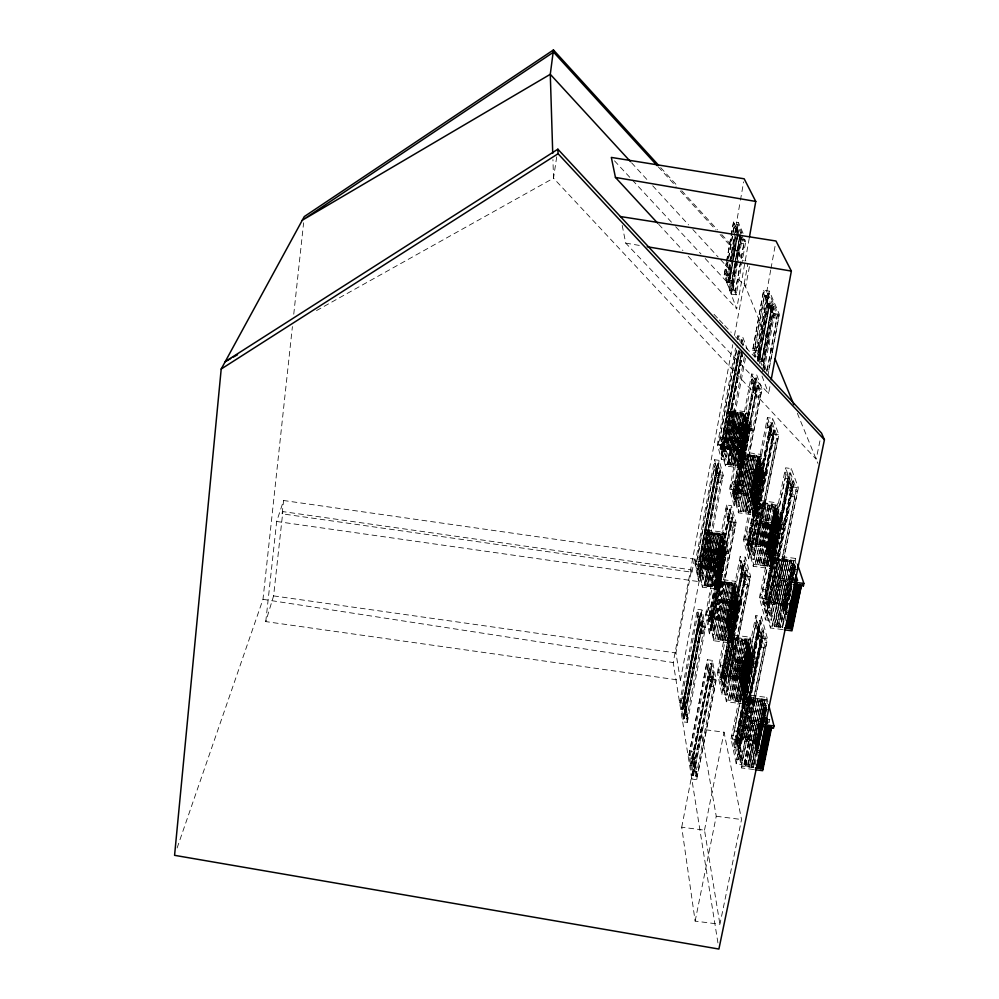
<?xml version="1.0" encoding="UTF-8"?>
<svg xmlns="http://www.w3.org/2000/svg" width="999" height="999" viewBox="0 0 999 999"><rect width="100%" height="100%" fill="white"/><g stroke="black" fill="none" stroke-linecap="round" stroke-linejoin="round"><path stroke-width="0.75" stroke-dasharray="5 3.75" d="M177.11 847.976L262.987 599.325L292.407 326.598M293.756 314.198L303.621 222.777M265.771 621.603L276.673 521.478L283.591 500.511L694.43 559.115L699.075 581.655L680.406 680.307L265.771 621.603L273.601 595.891L282.854 511.6L691.495 569.855L691.97 572.227L282.13 513.823L283.591 500.511M556.718 156.831L553.508 178.184L816.158 459.215L820.354 438.936M749.225 238.274L736.713 308.878L726.298 281.256L729.495 262.899M729.769 261.376L740.172 201.736M740.446 200.2L743.643 181.855M743.056 233.354L738.373 222.502L733.491 221.865L740.933 239.473L745.991 240.135L736.251 294.78L731.243 294.131L724.213 274.775L726.335 262.675M726.598 261.164L733.491 221.865M738.673 236.526L736.875 232.243L738.124 232.417L741.733 240.959L732.629 292.207L731.38 292.045L724.6 273.426L726.448 262.887M726.71 261.376L733.316 223.751L734.527 223.913L738.011 232.143L733.154 259.653M727.871 282.417L729.108 282.58L725.811 273.576L734.527 223.913M739.422 237.5L731.83 280.357L729.37 280.032L726.285 271.653L728.408 259.578M728.671 258.067L734.24 226.373L736.675 226.698L739.959 234.44M740.609 232.742L741.845 232.917L738.199 224.425L736.987 224.263L740.484 232.442L741.72 232.617L732.779 283.029L731.555 282.879L728.234 273.926L734.602 237.799M735.651 231.78L736.987 224.263M740.484 232.442L731.668 283.204L735.189 292.695L736.45 292.857L728.708 271.965L730.831 259.89M731.093 258.391L735.351 234.241M735.614 232.73L736.675 226.698M736.251 294.78L729.045 275.399L731.718 260.289M731.98 258.778L735.714 237.625M736.775 231.568L738.373 222.502M736.5 233.504L727.984 282.705L729.208 282.867L732.629 292.207M736.875 231.943L738.199 224.425M729.37 280.032L736.937 237.163M729.108 282.58L732.879 261.176M729.208 282.867L738.124 232.417M740.896 236.613L743.818 243.519L735.514 290.209L733.029 289.96L729.695 280.906L733.216 260.976M733.491 259.44L737.824 234.915M740.309 235.227L732.155 281.219L729.695 280.906M731.38 292.045L741.033 237.5M731.243 294.131L736.625 263.761M736.887 262.25L740.933 239.473M735.189 292.695L744.317 241.433L741.67 235.227M755.194 357.33L752.622 350.249L763.586 290.372L769.305 291.121L779.395 314.373L768.069 374.975M759.989 363.886L758.99 361.151L757.542 360.964L753.084 348.776L763.386 292.557L764.809 292.744L769.405 303.571L758.84 360.764L757.404 360.577L767.956 303.384L769.405 303.571M770.704 270.017L754.869 357.03L735.501 336.8M770.991 268.494L775.436 244.068M758.84 360.764L754.495 348.963L764.809 292.744M755.069 346.828L764.485 295.579L767.332 295.954L771.678 306.119L762.037 358.204L759.153 357.829L755.069 346.828L757.904 347.19L768.006 374.238M767.682 293.144L772.302 303.921L773.763 304.108L763.149 361.288L761.713 361.101L757.342 349.363L767.682 293.144L769.105 293.331L778.895 315.984L768.293 372.714M757.904 347.19L767.332 295.954M765.147 369.405L758.266 350.986L769.305 291.121M769.105 293.331L758.753 349.55L757.342 349.363M757.542 360.964L768.094 303.733L769.555 303.921L774.35 315.222L763.998 370.916M759.153 357.829L768.768 305.744L764.485 295.579M758.99 361.151L769.555 303.921M762.037 365.609L759.577 358.978L769.218 306.805L772.127 307.18L776.797 318.132L766.907 371.191M761.713 361.101L772.302 303.921M761.875 361.538L772.477 304.308L773.938 304.508L763.311 361.725L761.875 361.538L764.984 369.88M772.127 307.18L762.462 359.34L759.577 358.978M762.337 371.753L772.864 315.035L763.386 292.557M763.311 368.144L773.438 313.599L763.586 290.372M767.107 370.991L777.409 315.796L772.477 304.308M622.202 225.399L625.736 243.119L768.618 393.519L770.329 384.328M717.931 942.894L673.226 662.574L732.766 344.63M734.477 335.464L747.976 263.349M680.406 680.307L675.923 652.934L691.495 569.855M691.97 572.227L694.43 559.115M749.425 266.671L745.616 286.938L719.218 258.204M695.029 563.898L714.585 459.74L719.18 460.364L723.226 475.312L703.084 581.331L698.488 580.706L695.029 563.898L699.525 564.497L703.084 581.331M745.466 358.216L726.123 460.039L721.428 459.403L717.407 444.742L735.551 348.114M737.287 338.911L737.861 335.851L742.544 336.501L747.202 349.101M696.79 561.126L695.666 560.976L697.302 568.843L698.438 568.993L696.79 561.126L715.172 463.374L714.035 463.211L715.883 470.254L697.352 569.093L699.025 577.147L700.174 577.31L718.993 477.847L717.095 470.641L715.883 470.254M719.23 441.808L718.081 441.658L719.979 448.501L721.141 448.663L719.23 441.808L736.738 348.763M716.695 468.306L699.899 557.392L701.46 564.722L699.188 564.41L697.639 557.092L714.397 467.994L716.695 468.306L718.443 474.937L716.133 474.612L714.397 467.994M739.672 352.322L722.689 442.307L726.71 456.493L725.536 456.331L720.129 437.55L737.362 345.929M742.856 351.823L723.151 455.894L721.977 455.731L720.042 448.726L738.261 351.448M701.835 569.43L700.699 569.28L699.05 561.45L717.469 463.711L718.618 463.861L722.539 478.434L721.365 478.271L719.417 470.966L720.566 471.116M738.798 350.624L721.54 442.145L722.689 442.307M721.915 443.918L724.25 444.243L722.427 437.862L738.835 350.836M723.301 551.098L719.417 535.214L705.531 533.341L705.519 529.82L723.676 532.28L728.508 551.51L728.134 553.421L709.502 550.899L709.103 549.188L727.709 551.685M746.94 428.446L742.482 414.71L728.296 412.762L728.234 409.39L746.79 411.938L752.309 428.559L751.935 430.544L732.879 427.934L732.417 426.448L751.435 429.058M698.438 568.993L717.032 470.417L715.172 463.374M742.881 466.645L750.199 429.32L743.006 468.331L725.436 465.934L720.853 449.413L739.347 351.511M700.174 577.31L698.488 569.255L719.18 460.364M723.151 455.894L721.203 448.876L739.847 350.574M741.108 344.168L742.544 336.501M719.417 470.966L700.761 569.567L702.497 577.747L703.646 577.897L700.174 561.6L718.618 463.861M741.395 343.169L741.982 340.11L740.808 339.947L742.956 345.854M700.087 566.87L706.98 532.417L700.599 567.607L706.98 532.417M729.345 411.95L722.702 448.601L729.907 412.575L729.345 411.95L729.907 412.575M722.702 448.601L729.732 412.013M699.025 577.147L717.831 477.684L715.933 470.479M721.977 455.731L741.658 351.648M698.488 580.706L719.342 470.704L717.469 463.711M721.428 459.403L742.007 350.324M741.595 353.658L723.526 449.2L724.687 449.363L742.419 355.12M708.116 532.567L708.653 533.279L708.116 532.567L701.585 567.07L702.11 567.807M730.893 412.175L731.455 412.787L730.893 412.175L724.075 448.226L724.625 448.876M701.735 567.757L708.491 532.629M724.25 448.813L731.28 412.225M709.64 532.779L703.246 567.956L710.164 533.491L709.64 532.779L703.246 567.956M732.442 412.387L725.786 449.026L733.016 412.999L732.442 412.387L725.786 449.026M710.014 532.829L703.621 568.006M732.829 412.437L726.173 449.075M702.497 577.747L721.365 478.271M725.536 456.331L744.33 356.805M711.151 532.979L704.757 568.156L711.688 533.691L711.151 532.979L711.688 533.691M734.003 412.599L727.322 449.238L734.565 413.211L734.003 412.599L734.565 413.211M704.757 568.156L711.525 533.029M727.322 449.238L734.39 412.649M687.287 722.389L705.556 627.272L702.035 609.914L697.389 609.29L679.62 702.871L684.178 703.471L687.287 722.389L682.642 721.778L701.997 621.091L700.361 612.961L701.523 613.111L704.932 630.019L703.758 629.87L702.06 621.378L703.221 621.54L686.276 710.052L685.127 709.902L702.06 621.378M719.467 587.824L726.473 552.022L719.58 589.435L702.397 587.137L698.726 566.683L715.534 568.943L719.879 587.887L702.697 585.576M725.436 465.934L725.724 464.235M712.662 533.191L706.256 568.369L713.199 533.903L712.662 533.191L713.199 533.903M735.551 412.812L728.87 449.45L736.113 413.436L735.551 412.812L736.113 413.436M706.256 568.369L713.049 533.241M728.87 449.45L735.938 412.862M681.343 700.449L680.207 700.299L681.63 709.153L682.779 709.302L681.343 700.449L698.039 612.624L696.877 612.474L700.187 629.258L683.129 718.506L684.29 718.656L701.36 629.42L697.389 609.29M710.739 550.574L704.045 585.764L710.576 549.887L711.126 550.624L710.576 549.887M734.128 427.684L727.122 464.485L733.94 427.085L734.527 427.734L733.94 427.085M714.185 533.391L704.432 585.814L714.56 533.441L708.141 568.618L707.617 567.882M737.1 413.024L727.522 464.547L737.487 413.074L730.793 449.712L730.232 449.063M714.56 533.441L708.141 568.618M737.487 413.074L730.793 449.712M705.431 585.252L712.524 550.149L705.968 586.013L705.431 585.252L705.581 585.963L716.083 533.653L709.652 568.818L709.128 568.081M728.521 464.085L735.926 427.36L729.095 464.76L728.521 464.085L728.696 464.71L739.035 413.286L732.329 449.925L731.78 449.275M701.997 621.091L703.171 621.241L686.226 709.74L685.077 709.59L683.628 700.774L700.361 612.961M684.402 697.165L699.65 617.132L697.339 616.82L698.838 624.5L683.466 705.119L685.764 705.431L684.402 697.165L682.117 696.865L683.466 705.119M709.278 568.768L716.083 533.653M731.955 449.875L739.035 413.286M682.779 709.302L699.662 620.791L698.488 620.641L681.63 709.153L683.129 718.506M684.29 718.656L682.816 709.59L702.035 609.914M685.127 709.902L686.638 719.105L687.799 719.255L684.765 700.923L701.523 613.111M713.848 550.986L707.13 586.176L713.686 550.299L714.235 551.036L713.686 550.299M737.299 428.109L730.281 464.922L737.112 427.522L737.699 428.171L737.112 427.522M717.594 533.853L707.517 586.226L717.594 533.853L711.163 569.018L710.639 568.281M740.584 413.499L730.669 464.972L740.584 413.499L733.878 450.137L733.316 449.488M712.137 568.493L712.674 569.23L719.118 534.053L708.666 586.376L715.234 550.511L715.784 551.248L715.234 550.511M734.852 449.7L735.414 450.349L742.132 413.711L731.855 465.134L738.698 427.734L739.285 428.384L738.698 427.734M712.299 569.168L718.731 534.003M735.027 450.299L741.745 413.661M719.118 534.053L709.053 586.425L708.516 585.664M742.132 413.711L732.242 465.184L731.668 464.51M719.417 535.214L719.779 533.341L705.893 531.468L705.519 529.82M742.482 414.71L742.856 412.762L728.658 410.801L728.234 409.39M713.648 568.693L714.185 569.43L720.629 534.265L710.214 586.588L716.783 550.724L717.332 551.46L716.783 550.724M736.388 449.912L736.962 450.561L743.681 413.923L733.428 465.347L740.284 427.959L740.871 428.608L740.284 427.959M720.629 534.265L710.601 586.638L717.17 550.774M743.681 413.923L733.828 465.409L740.684 428.009M705.519 614.822L726.56 505.007L731.443 505.669L736.038 522.627L714.322 634.515L709.44 633.865L705.519 614.822L710.301 615.459L714.322 634.515M729.595 489.173L751.66 374.026L756.655 374.725L761.95 389.061L739.16 506.493L734.165 505.806L729.595 489.173L734.49 489.835L739.16 506.493M716.783 574.375L714.984 573.801L722.314 535.127L721.765 534.415L711.75 586.788L720.991 536.525L722.801 537.087L713.298 587L721.952 540.447L723.776 541.008L714.834 587.2L724.013 541.995L722.277 541.77L724.013 541.995M739.747 454.907L737.899 454.37L745.416 414.71L744.842 414.086L735.002 465.571L744.118 415.871L745.978 416.396L736.588 465.784L745.229 419.268L747.09 419.792L738.161 465.996L747.377 420.654L745.604 420.404L747.377 420.654M686.638 719.105L703.758 629.87M723.126 538.386L721.315 537.824L723.126 538.386L716.47 573.014L714.747 572.789L722.14 534.465M746.353 417.532L744.492 417.008L746.353 417.532L739.397 453.721L737.637 453.484L745.229 414.135M709.265 620.829L707.404 611.937L727.185 508.866L725.961 508.691L728.059 516.67L708.054 620.679L709.265 620.829L731.443 505.669M731.555 486.088L730.331 485.926L732.479 493.693L733.716 493.868L731.555 486.088L752.284 378.022L751.036 377.859L756.018 391.745L757.292 391.92L754.794 384.99L753.533 384.815M715.059 574.138L721.628 539.135L723.451 539.697L721.715 539.46M737.986 454.67L744.854 418.131L746.715 418.656L744.954 418.419M722.714 536.763L716.071 571.328L714.36 571.091L716.158 571.665M745.878 416.121L738.948 452.247L737.187 452.01L739.035 452.535M728.134 553.421L723.313 534.153L723.676 532.28M751.935 430.544L746.403 413.898L746.79 411.938M723.039 538.061L713.686 587.05L720.279 551.186M746.253 417.245L736.975 465.834L743.855 428.446M717.719 578.471L715.908 577.897L722.602 543.081L724.425 543.656L722.602 543.081M740.833 458.491L738.973 457.942L745.978 421.541L747.851 422.077L745.978 421.541M715.996 578.246L723.363 539.373M739.06 458.241L746.628 418.381M732.479 493.693L753.458 384.603L754.72 384.777L752.284 378.022M729.632 509.215L731.743 517.157L732.979 517.32L711.226 630.244L710.002 630.082L708.116 620.966L729.632 509.215L730.843 509.378L735.289 525.911L714.934 630.881L713.711 630.719L711.75 621.453L712.961 621.615M754.794 378.384L757.242 385.102L758.503 385.277L736.001 502.085L734.752 501.91L732.542 493.943L754.794 378.384L756.043 378.559L761.163 392.557L739.784 502.722L738.536 502.547L732.517 481.605L734.964 481.943L737.025 489.173L734.552 488.836L753.683 389.473L751.423 383.117L753.92 383.454L756.206 389.822L737.025 489.173M735.926 602.634L731.518 584.64L716.77 582.654L716.72 578.833L736.026 581.418L741.495 603.196L741.108 605.207L721.253 602.559L720.816 600.599L740.609 603.259M761.438 473.064L756.38 457.467L741.27 455.407L741.183 451.735L760.938 454.433L767.22 473.301L766.795 475.412L746.478 472.639L745.966 470.954L766.233 473.713M709.128 619.305L726.972 621.69L731.892 643.156L713.598 640.721L709.44 617.694L727.284 620.079L732.217 641.508L713.923 639.073L709.44 617.694M733.553 492.357L738.773 511.063L757.504 513.611L751.822 494.842L733.553 492.357L733.229 494.043L738.436 512.787L757.167 515.334L751.498 496.528L732.542 493.943M710.064 615.983L728.308 521.253L726.348 513.761L728.783 514.085L730.769 521.59L712.487 616.308L710.064 615.983L708.316 607.692L710.714 608.016L712.487 616.308M733.716 493.868L756.655 374.725M711.226 630.244L709.327 621.116L730.843 509.378M756.043 378.559L733.778 494.118L736.001 502.085M723.925 548.414L725.761 548.988L723.925 548.414L716.383 587.412L722.989 551.56L723.551 552.297L710.876 617.882M747.477 426.148L749.362 426.685L747.477 426.148L739.735 466.208L746.628 428.821L747.215 429.47L735.214 493.231L748.888 425.237L747.102 425L748.988 425.524L741.932 462.1L740.059 461.563L741.832 461.8M716.77 587.462L724.675 544.642L722.939 544.418L724.675 544.642M740.134 466.271L748.126 422.939L746.353 422.689L748.126 422.939M719.317 585.402L717.494 584.827L725.012 545.978L723.264 545.741L725.087 546.316L711.038 618.656L725.336 547.315L723.588 547.077L725.424 547.652L718.681 582.617L716.857 582.042L718.593 582.28M742.669 464.535L740.783 463.986L748.513 424.088L746.728 423.838L748.601 424.375L735.214 493.231M710.002 630.082L731.743 517.157M734.752 501.91L757.242 385.102M709.44 633.865L731.83 517.445L733.054 517.607M734.165 505.806L757.329 385.352L758.591 385.527M712.637 618.868L719.892 581.818L713.036 618.93L712.474 618.106M736.862 493.456L744.43 454.757L737.274 493.518L736.675 492.782M712.874 618.156L726.011 549.999L724.25 549.762L726.011 549.999M737.075 492.844L749.65 427.56L747.864 427.31L749.65 427.56M719.854 587.874L726.473 552.022M750.199 429.32L742.694 466.021M721.103 581.98L714.248 619.08L721.678 582.779L721.103 581.98L714.248 619.08M745.679 454.932L738.498 493.681L746.29 455.631L745.679 454.932L738.498 493.681M721.503 582.03L714.647 619.143M746.091 454.982L738.91 493.743M696.69 779.657L716.246 679.894L712.287 660.389L707.367 659.74L688.386 757.816L693.206 758.441L696.69 779.657L691.758 779.02L712.412 673.064L713.648 673.226L695.529 766.033L694.305 765.871L696.003 776.198L697.227 776.36L715.584 682.767L711.75 663.773L710.514 663.598L692.632 755.644L694.243 765.521L695.466 765.684M688.998 755.144L706.83 663.086L708.054 663.249L690.209 755.306L691.82 765.234L690.596 765.072L688.998 755.144L690.209 755.306M722.714 582.192L715.846 619.305L723.301 582.991L722.714 582.192L723.301 582.991M747.327 455.157L740.147 493.906L747.939 455.856L747.327 455.157L747.939 455.856M713.711 630.719L734.04 525.749L731.83 517.445M738.536 502.547L759.889 392.382L757.329 385.352M723.126 582.242L716.246 619.355M747.739 455.207L740.546 493.968M717.444 619.517L724.737 582.467L717.856 619.567L717.282 618.743M741.782 494.13L749.387 455.432L742.195 494.18L741.583 493.456M713.598 640.721L713.898 638.985M738.436 512.787L738.748 510.988M726.348 582.679L715.359 639.26L726.348 582.679L718.88 618.955L719.455 619.78L719.28 619.005M751.036 455.656L740.234 511.263L751.036 455.656L743.231 493.681L743.83 494.405L743.631 493.731M692.544 760.826L691.033 751.573L693.456 751.885L694.979 761.151L692.544 760.826L708.99 676.286L707.304 667.682L709.752 668.006L711.463 676.623L708.99 676.286M691.82 765.234L712.287 660.389M690.596 765.072L692.282 775.549L693.506 775.711L691.87 765.546L711.75 663.773M727.959 582.892L716.995 639.485L727.959 582.892L720.479 619.168L721.053 619.992L720.891 619.218M752.684 455.881L741.92 511.5L752.684 455.881L744.867 493.893L745.479 494.63L745.279 493.956M729.17 583.054L722.265 620.154L729.757 583.853L729.17 583.054L729.757 583.853M753.92 456.056L746.703 494.792L754.545 456.755L753.92 456.056L754.545 456.755M681.718 827.209L700.836 729.158L724.05 732.205L741.533 819.517L719.917 924.275L695.142 921.115L681.718 827.209L704.507 830.157L719.917 924.275M718.468 638.898L726.111 601.885L719.055 639.76L718.468 638.898L718.643 639.697L726.111 601.885M743.393 511.013L751.398 472.177L744.018 511.775L743.393 511.013L743.606 511.725L751.398 472.177M722.265 620.154L729.57 583.116M746.703 494.792L754.332 456.106M692.282 775.549L712.349 672.727L710.514 663.598M730.781 583.279L720.279 639.922L731.181 583.329M755.569 456.281L745.279 511.95L755.981 456.331M693.506 775.711L713.586 672.889L712.349 672.727M727.946 602.884L727.347 602.047L727.946 602.884L720.691 639.972L720.104 639.11M731.518 584.64L731.905 582.667L716.62 581.006M753.308 473.089L752.672 472.352L753.308 473.089L745.704 512.012L745.079 511.238M756.38 457.467L756.78 455.407L741.67 453.334L741.183 451.735M732.392 583.491L721.927 640.134L732.791 583.541M746.753 511.476L757.841 457.205L746.965 512.175L754.994 473.314L754.357 472.589L754.994 473.314M757.629 456.568L749.987 495.242L757.217 456.506L757.841 457.205M729.595 603.109L728.995 602.272L729.595 603.109L722.339 640.197L721.753 639.335M696.003 776.198L714.322 682.592L712.412 673.064M727.996 623.151L726.086 622.527L733.216 586.113L735.052 586.351L727.222 627.509L729.058 627.759M752.634 497.527L750.674 496.94L758.141 458.778L760.027 459.028L751.985 501.311L753.858 501.56M726.173 622.901L733.216 586.113M750.773 497.277L758.141 458.778M734.003 583.703L723.563 640.359L734.402 583.766L726.885 620.029L727.472 620.854M758.878 456.73L748.638 512.412L759.29 456.793L751.423 494.792L752.035 495.516M728.346 624.675L726.523 624.437L734.402 583.766M753.046 498.876L751.173 498.613L759.29 456.793M717.419 672.627L740.184 556.518L745.404 557.217L750.661 576.623L727.122 695.042L721.902 694.355L717.419 672.627L722.527 673.301L727.122 695.042M743.468 539.747L767.407 417.607L772.764 418.344L778.833 434.802L754.058 559.515L748.701 558.791L743.468 539.747L748.701 540.459L754.058 559.515M729.769 630.856L727.846 630.219L735.876 589.685L733.94 589.06L723.975 640.409L723.388 639.547M754.682 504.283L752.697 503.683L760.976 461.913L758.978 461.338L749.063 512.462L748.438 511.7M727.222 627.509L735.052 586.351M741.108 605.207L735.639 583.391L736.026 581.418M751.985 501.311L760.027 459.028M766.795 475.412L760.526 456.493L760.938 454.433M725.212 640.571L732.304 602.709L732.904 603.546L732.304 602.709M750.324 512.637L757.741 473.051L758.378 473.776L757.741 473.051M735.414 587.824L733.578 587.587L735.414 587.824L728.259 624.3L726.523 624.437M760.451 460.314L758.566 460.052L760.451 460.314L752.946 498.538L751.173 498.613M719.455 669.592L718.169 669.43L720.279 679.582L721.578 679.745L719.455 669.592L740.846 560.614L739.535 560.439L744.467 579.22L722.514 690.321L723.813 690.496L745.803 579.408L743.331 570.042L742.007 569.855L720.354 679.907L722.514 690.321M745.579 536.513L744.267 536.326L746.728 545.217L748.051 545.404L745.579 536.513L768.081 421.878L766.745 421.69L772.452 437.637L749.325 554.632L750.674 554.82L773.825 437.824L770.953 429.87L769.605 429.682L746.802 545.504L749.325 554.632M735.788 589.31L725.611 640.634L725.024 639.772M760.863 461.6L750.736 512.687L750.112 511.925M727.934 630.606L735.052 593.531L736.987 594.155L735.139 593.906M752.796 504.02L760.251 465.209L762.249 465.796L760.351 465.534M734.365 602.984L726.847 640.796L736.251 591.171L734.315 590.546L736.151 590.796L728.97 627.372L727.135 627.122M759.852 473.339L751.997 512.862L761.4 463.211L759.402 462.624L761.288 462.887L753.758 501.223L751.885 500.974M730.132 632.417L728.283 632.167L735.414 595.042L737.274 595.279L728.483 641.008L728.308 640.197L728.895 641.071M755.094 505.644L753.209 505.382L760.676 466.521L762.574 466.77L753.683 513.086L753.471 512.387L754.108 513.149M730.494 633.978L728.546 633.341L736.525 592.282L734.677 592.045L736.525 592.282M755.506 507.017L753.508 506.418L761.725 464.173L759.827 463.911L761.725 464.173M735.876 596.915L737.737 597.165L735.788 596.54L727.26 640.846L726.673 639.984M761.213 468.144L763.111 468.406L761.101 467.819L752.422 512.924L751.797 512.15M725.436 680.232L724.15 680.057L722.015 669.967L743.456 561.001L744.755 561.176L749.849 580.094L727.771 691.183L726.46 691.008L724.225 680.431L745.966 570.404L747.289 570.579M754.732 555.506L777.971 438.511L772.09 422.44L770.753 422.265L748.201 536.888L749.512 537.062L754.732 555.506L753.383 555.319L746.628 531.768L749.25 532.13L751.598 540.409L748.95 540.047M742.544 566.171L744.817 574.75L742.182 574.4L739.947 565.821L742.544 566.171L720.279 679.582L721.64 680.082L723.813 690.496M769.804 427.659L772.439 434.965L769.73 434.59L767.132 427.297L769.804 427.659L746.728 545.217L748.126 545.691L750.674 554.82M737.274 595.279L729.357 636.875L731.206 637.125L738.398 599.825L736.538 599.575L738.398 599.825M756.343 509.765L754.332 509.165L762.574 466.77M753.933 662.449L738.411 739.385L753.933 662.449L745.903 704.283L726.36 701.698L721.241 677.272L721.578 675.574L740.634 678.096L746.253 702.547L726.698 699.962L721.578 675.574M765.821 602.372L781.755 525.112L773.326 568.993L753.271 566.296L747.327 544.83L747.677 543.044L767.207 545.691L773.701 567.17L753.646 564.46L747.677 543.044M722.527 673.301L745.404 557.217M748.701 540.459L772.764 418.344M721.578 679.745L744.755 561.176M748.051 545.404L772.09 422.44M721.64 680.082L743.331 570.042M748.126 545.691L770.953 429.87M722.652 675.586L742.419 575.287L745.054 575.636L747.452 584.715L727.372 685.913L724.774 685.664L722.652 675.586L725.237 675.911L727.372 685.913M754.332 550.012L775.486 443.444L772.702 435.701L770.004 435.339L749.2 540.909L751.847 541.258L754.332 550.012L751.673 549.725M729.944 640.421L730.544 641.283L737.861 604.208L737.25 603.371L730.132 641.233L738.124 598.688L736.163 598.051L738.124 598.688M755.144 512.612L755.781 513.374L763.461 474.475L762.811 473.738L755.356 513.324L763.548 469.717L761.538 469.13L763.548 469.717M723.114 675.774L731.118 637.449L723.726 676.71L731.118 637.449M757.205 502.909L749.462 544.03L757.879 503.708L757.205 502.909L757.879 503.708M749.462 544.03L763.873 470.704L761.962 470.454L763.873 470.704M738.785 601.348L731.48 638.311L729.72 638.461L731.58 638.698L738.873 601.723L736.912 601.098L738.873 601.723M764.31 472.028L756.655 510.801L754.857 510.889L756.755 511.151L764.422 472.365L762.399 471.765L764.422 472.365M731.768 641.445L738.898 603.596L739.51 604.432L738.898 603.596M757.042 513.548L764.51 473.963L765.147 474.7L764.51 473.963M724.15 680.057L745.878 570.067L743.456 561.001M770.753 422.265L773.563 429.97L750.686 545.729L752.01 545.904M775.012 430.432L773.663 430.244L750.786 546.053L752.11 546.228L774.912 430.157L773.563 429.97M721.902 694.355L745.316 575.911L740.184 556.518M748.701 558.791L773.351 434.053L767.407 417.607M734.128 637.849L726.723 677.11L734.764 638.748L734.128 637.849L734.764 638.748M760.739 503.384L752.971 544.505L761.413 504.183L760.739 503.384L761.413 504.183M726.723 677.11L734.565 637.899M752.971 544.505L761.176 503.446M735.851 638.074L728.433 677.334L736.488 638.985L735.851 638.074L728.433 677.334M762.499 503.621L754.732 544.742L763.174 504.42L762.499 503.621L754.732 544.742M736.288 638.136L728.858 677.384M762.949 503.683L755.169 544.805M726.46 691.008L748.513 579.919L745.966 570.404M753.383 555.319L776.61 438.324L773.663 430.244M737.574 638.311L738.211 639.21L737.574 638.311L729.957 676.673L730.569 677.609L730.381 676.735M764.272 503.871L764.947 504.67L764.272 503.871L756.255 544.205L756.917 545.042L756.693 544.268M730.144 677.559L737.999 638.361M756.48 544.979L764.71 503.921M726.673 699.862L726.335 701.598L726.698 699.962M753.246 566.196L753.608 564.373L753.271 566.296M739.297 638.536L731.855 677.784M766.033 504.108L758.229 545.217M736.288 660.102L728.234 700.162L739.722 638.598M763.648 522.664L755.219 564.672L766.47 504.17M738.049 660.339L729.994 700.399L741.445 638.823L733.378 677.135L733.99 678.071L733.803 677.185M765.459 522.902L757.017 564.922L768.231 504.408L759.764 544.68L760.426 545.516L760.202 544.742M733.566 678.009L741.445 638.823M759.989 545.454L768.231 504.408M704.507 830.157L724.05 732.205M735.077 677.359L735.701 678.296L743.169 639.048L730.431 700.461L729.794 699.475M761.513 544.917L762.175 545.754L770.004 504.645L757.467 564.984L756.78 564.11M735.276 678.234L742.732 638.998M761.738 545.691L769.555 504.582M743.169 639.048L735.701 678.296M770.004 504.645L762.175 545.754M739.809 660.576L731.743 700.636L739.372 660.514L740.022 661.463L739.372 660.514M767.269 523.151L758.815 565.159L766.82 523.089L767.519 523.926L766.82 523.089M736.787 677.584L737.412 678.521L744.892 639.285L732.18 700.686L731.543 699.7M763.261 545.154L763.935 545.991L771.765 504.882L759.265 565.222L758.578 564.348M736.987 678.458L744.892 639.285M763.486 545.929L771.765 504.882M741.146 660.751L733.503 700.861L741.583 660.814M750.311 661.313L745.279 640.771L745.691 638.686L750.736 659.19L734.565 657.042L735.077 659.278M768.631 523.339L760.614 565.409L769.08 523.401M778.021 524.05L772.202 506.181L772.652 503.996L756.493 501.798L755.931 499.962L777.047 502.822L784.252 524.45L783.79 526.698L762.025 523.751L761.438 521.803L783.154 524.75M746.178 639.447L738.698 678.683L746.815 640.359L746.178 639.447L746.815 640.359M738.698 678.683L746.603 639.51M765.246 546.166L773.526 505.119M743.119 661.875L735.252 701.098L742.906 660.988L743.556 661.937L742.906 660.988M770.691 524.363L762.412 565.646L770.441 523.588L771.141 524.425L770.441 523.588M740.209 678.034L740.833 678.97L748.326 639.735L735.689 701.148L747.102 642.432L749.063 642.694L737.449 701.385L736.8 700.399L744.667 661.213L745.329 662.175L744.667 661.213M766.757 545.629L767.432 546.453L775.286 505.369L762.861 565.709L774.125 507.667L776.136 507.929L764.66 565.946L763.973 565.072L772.252 523.826L772.951 524.662L772.252 523.826M741.845 683.328L739.784 682.642L748.326 639.735M768.593 550.287L766.483 549.637L775.286 505.369M739.884 683.079L747.514 644.118L749.487 644.38L740.996 687.911L743.056 688.611M766.595 550.024L774.612 509.128L776.623 509.403L767.869 554.258L769.992 554.92M742.245 685.089L740.184 684.39L747.939 645.804L750.012 646.49L747.939 645.804M769.055 551.823L766.945 551.173L775.087 510.589L777.222 511.238L775.087 510.589M748.039 646.228L737.012 701.323L736.8 700.399M775.212 510.964L764.21 565.884L763.973 565.072M749.063 642.694L741.333 681.156L739.397 680.893L741.433 681.593M755.881 664.223L756.305 662.087L734.14 659.178L734.652 661.4L755.881 664.223L749.637 639.298L750.049 637.212L729.445 634.477L729.932 636.588M776.136 507.929L768.019 548.376L766.021 548.101L768.131 548.751M783.79 526.698L776.61 505.019L777.047 502.822M740.684 686.588L748.351 647.502L750.436 648.189L742.644 686.837L740.684 686.588L742.544 686.4L750.324 647.764M767.519 553.096L775.574 512.062L777.709 512.712L769.53 553.371L767.519 553.096L769.405 552.984L777.584 512.337M749.487 644.38L741.745 682.891L739.784 682.642M776.623 509.403L768.481 549.9L766.483 549.637M749.899 646.066L738.761 701.56L748.775 649.2L750.749 649.462L740.521 701.785L751.173 651.173L749.2 650.911L741.395 689.672L743.456 690.384M777.11 510.864L766.008 566.133L776.048 513.548L778.084 513.823L767.806 566.371L778.571 515.309L776.535 515.034L768.331 555.819L770.466 556.48M731.056 738.798L755.818 615.646L761.425 616.395L767.494 638.836L741.82 764.547L736.213 763.81L731.056 738.798L736.525 739.51L741.82 764.547M759.402 597.839L785.564 467.819L791.308 468.606L798.363 487.712L771.216 620.629L765.446 619.867L759.402 597.839L765.022 598.588L771.216 620.629M695.142 921.115L716.246 816.245L700.836 729.158M749.2 650.911L739.198 701.61L738.561 700.636M776.535 515.034L766.458 566.196L765.771 565.322M743.868 692.157L741.895 691.895L749.612 652.622L751.598 652.884L742.269 702.022L750.898 657.804L752.996 658.503L750.998 658.241M770.941 558.041L768.918 557.767L777.022 516.52L779.058 516.795L769.605 566.608L778.496 521.028L780.669 521.69L778.621 521.416M733.241 735.614L731.88 735.439L734.302 747.115L735.689 747.302L733.241 735.614L756.53 620.042L755.132 619.855L760.826 641.558L736.862 759.502L738.273 759.677L762.249 641.745L759.39 630.918L757.979 630.719M761.688 594.417L760.276 594.23L763.124 604.507L764.547 604.695L761.688 594.417L786.263 472.39L784.827 472.19L791.458 490.696L766.133 615.396L767.569 615.584L792.931 490.896L789.61 481.655L788.149 481.456M758.341 625.961L737.075 731.28L739.397 742.17L736.625 741.807L734.327 730.918L755.544 625.586L758.341 625.961L760.963 635.864L758.129 635.489L755.544 625.586M771.952 616.333L765.908 595.017L764.51 594.83L789.148 472.814L790.596 473.002L797.414 491.645L771.952 616.333L770.504 616.146L762.836 589.41L785.239 478.184L788.124 478.583L791.158 487.037L788.248 486.638L785.239 478.184M740.746 700.923L750.037 654.345L752.035 654.607L742.707 702.072L742.057 701.098M768.019 565.621L777.522 518.019L779.557 518.294L770.054 566.67L769.367 565.796M744.692 695.729L742.619 695.029L750.474 656.081L752.572 656.768L750.474 656.081M771.89 561.176L769.742 560.514L778.009 519.517L780.169 520.179L778.009 519.517M742.719 695.479L750.574 656.505M769.854 560.901L778.134 519.905M751.598 652.884L743.768 691.708L741.895 691.895M779.058 516.795L770.816 557.642L768.918 557.767M745.104 697.539L743.019 696.827L750.898 657.804M772.364 562.762L770.217 562.087L778.496 521.028M752.035 654.607L744.18 693.493L742.207 693.231L744.28 693.943M779.557 518.294L771.29 559.215L769.267 558.941L771.415 559.602M759.327 620.441L762.137 630.918L763.548 631.106L739.834 747.814L738.448 747.627L735.988 736.001L759.327 620.441L760.726 620.629L766.608 642.494L742.519 760.426L741.121 760.239L738.536 748.051L762.237 631.306L763.648 631.493L739.922 748.226L738.536 748.051M788.248 486.638L765.521 598.963L768.368 599.35L765.659 589.785L788.124 478.583M753.633 769.505L741.633 767.944L735.726 739.897L736.088 738.099L756.518 740.771L757.916 746.79L755.818 746.515L757.791 746.29M752.459 656.343L744.592 695.292L742.619 695.029M780.044 519.805L771.765 560.789L769.742 560.514M743.818 701.323L752.172 662.212L744.03 702.247M771.166 566.046L779.944 524.875L771.403 566.858M752.896 658.079L745.004 697.077L743.019 696.827M780.544 521.303L772.239 562.362L770.217 562.087M736.525 739.51L761.425 616.395M765.022 598.588L791.308 468.606M742.519 760.426L737.362 736.188L760.726 620.629M765.908 595.017L790.596 473.002M736.625 741.807L758.129 635.489M738.273 759.677L735.764 747.677L759.302 630.569L756.53 620.042M767.569 615.584L764.635 605.019L789.497 481.368L786.263 472.39M736.862 742.931L758.403 636.513L761.238 636.887L764.01 647.389L742.107 754.832L739.31 754.557L736.862 742.931L739.635 743.293L742.107 754.832M771.54 610.476L794.704 496.89L791.47 487.912L788.561 487.524L765.808 599.962L768.656 600.337L771.54 610.476L768.681 610.177M774.737 558.641L766.295 602.434M781.755 525.112L773.201 567.095L773.401 566.346M747.826 697.864L748.513 698.888L747.826 697.864L739.572 738.548L740.247 739.622L740.034 738.611M776.161 558.828L776.897 559.752L776.161 558.828L767.707 602.622L791.47 487.912M739.784 739.56L748.288 697.926M738.448 747.627L762.137 630.918M792.407 481.743L767.382 605.044L768.805 605.232L793.855 481.943L792.407 481.743L789.148 472.814M792.519 482.067L767.482 605.419L768.905 605.606L793.98 482.267L792.519 482.067L795.941 491.446L770.504 616.146M739.635 743.293L761.238 636.887M736.213 763.81L761.75 638.061L755.818 615.646M765.446 619.867L792.457 486.9L785.564 467.819M769.592 602.872L778.533 559.153L770.067 602.934L769.342 601.985M741.408 738.798L742.082 739.859L750.361 699.138L749.675 698.101L750.361 699.138M751.523 698.351L743.456 740.047L752.21 699.387L751.523 698.351L743.456 740.047M779.944 559.34L771.478 603.121L780.694 560.264L779.944 559.34L780.694 560.264M751.985 698.413L743.918 740.097M771.478 603.121L780.419 559.403M753.358 698.588L745.291 740.284L754.058 699.625L753.358 698.588L754.058 699.625M741.121 760.239L765.172 642.307L762.237 631.306M753.82 698.651L745.754 740.346M773.363 603.371L782.317 559.665L773.825 603.433L773.101 602.484M762.861 726.822L750.699 725.224L750.112 722.652L750.561 720.391L763.598 722.115M741.633 767.944L741.982 765.971M747.127 740.521L755.669 698.9L747.589 740.584L746.902 739.51M775.236 603.633L784.215 559.915L775.711 603.696L774.987 602.734M782.716 629.595L770.391 627.946L770.753 625.898L763.885 601.248L784.852 604.058L786.862 610.701L784.715 610.414L793.618 567.257L795.778 567.557M784.215 559.915L775.711 603.696M752.185 724.675L743.656 766.308L751.947 723.638L752.659 724.737L751.947 723.638M757.517 699.138L744.13 766.37L757.517 699.138L748.738 739.76L749.425 740.821L749.188 739.809M772.215 625.299L786.113 560.177L772.477 626.236L781.693 581.43M777.334 603.046L777.597 603.945L786.113 560.177M745.316 765.496L759.365 699.387L746.016 766.62L745.316 765.496L745.541 766.558L759.365 699.387M774.15 625.549L787.999 560.427L774.899 626.56L774.15 625.549L774.412 626.498L787.999 560.427M761.213 699.625L747.427 766.807L761.213 699.625L747.901 766.87L756.218 724.2M789.897 560.689L776.348 626.748L789.897 560.689L781.355 604.445L780.619 603.496M765.296 716.096L761.663 701.335L762.112 699.125L745.204 696.89M785.863 582.854L785.102 581.893L785.863 582.854L776.835 626.81L776.086 625.811M794.255 574L790.409 562.187L790.896 559.852L773.526 557.517L772.876 555.394L795.566 558.453L796.553 561.388M757.642 724.387L758.353 725.486L757.642 724.387L749.075 765.983L749.787 767.12L763.061 699.874L754.233 740.471L754.919 741.545L754.695 740.534M778.009 626.073L778.77 627.072L787.537 582.217L778.283 627.01L778.009 626.073L791.795 560.938L783.241 604.695L782.504 603.746M754.457 741.483L762.599 699.812M763.061 699.874L749.312 767.057L749.075 765.983M782.766 604.632L791.795 560.938M757.454 744.779L755.244 744.018L764.897 700.112L755.818 746.515M783.653 606.88L792.507 563.873L794.667 564.16L785.926 607.604L783.653 606.88L785.788 607.167M764.897 700.112L751.198 767.294L763.648 703.234L765.871 703.983L753.084 767.544L765.097 709.04L767.207 709.315M792.507 563.873L779.944 626.323L780.706 627.335L793.693 561.201L784.377 603.995L785.127 604.957M786.663 613.274L784.465 605.956L793.693 561.201M760.251 725.736L759.54 724.637L760.251 725.736L751.673 767.357L764.123 705.157L766.233 705.431L757.916 746.79M789.485 582.479L780.219 627.272L779.944 626.323M786.463 609.378L784.178 608.641L793.056 565.559L795.229 565.859L782.642 627.597L770.778 626.011M756.168 748.014L764.61 707.092L766.72 707.379L758.266 748.288L756.168 748.014L758.378 748.788M756.28 748.513L764.61 707.092M767.382 703.933L766.295 699.587L766.745 697.389L744.642 694.467M765.746 703.508L757.329 744.292L755.244 744.018M787 611.151L784.839 610.864L793.618 567.257M796.041 563.623L795.092 560.776L795.566 558.453M796.34 569.255L794.18 568.968L782.155 627.522L794.667 564.16M787.537 612.936L785.239 612.2L794.18 568.968M758.84 750.811L756.743 750.536L766.233 705.431M736.088 738.099L742.007 766.096L753.558 767.607L762.15 725.986L761.438 724.887L762.15 725.986M795.229 565.859L786.325 608.928L784.178 608.641M759.315 752.834L757.092 752.047L765.571 711.001M757.205 752.559L765.384 713.011M795.479 569.043L785.913 614.435L794.879 571.103M755.032 765.246L766.845 707.866L764.735 707.579M762.599 729.707L763.548 725.137M763.86 723.626L764.809 719.055M785.064 620.791L786.001 616.246M786.325 614.735L787.924 606.68M790.072 596.565L791.62 588.823M769.18 722.627L769.68 719.18M282.13 513.823L282.854 511.6M316.508 310.602L553.508 178.184L552.934 159.578M776.797 318.132L773.863 317.832L769.218 306.805M764.01 647.389L761.163 647.102L758.403 636.513M743.818 243.519L741.32 243.257L738.985 237.7M747.452 584.715L744.804 584.44L742.419 575.287M736.925 497.29L739.41 497.564L737.237 489.91L734.764 489.585M794.704 496.89L791.782 496.565L788.561 487.524M775.486 443.444L772.776 443.131L770.004 435.339M724.013 451.361L726.348 451.623L724.425 444.892L722.102 444.58M726.285 271.653L728.708 271.965M724.6 273.426L725.811 273.576M728.234 273.926L729.445 274.076M724.213 274.775L729.045 275.399M731.668 283.204L732.904 283.366M773.438 313.599L779.395 314.373M772.864 315.035L774.35 315.222M777.409 315.796L778.895 315.984M753.084 348.776L754.495 348.963M752.622 350.249L758.266 350.986M735.988 736.001L737.362 736.188M756.755 741.782L756.068 740.721M735.726 739.897L756.156 742.569L757.854 749.974M758.728 750.299L756.743 750.536M735.764 747.677L734.302 747.115M757.092 752.047L759.19 752.322M692.632 755.644L693.83 755.806L697.227 776.36M752.846 766.483L753.558 767.607M691.87 765.546L690.646 765.384L708.628 672.265L706.83 663.086M716.246 816.245L741.533 819.517M738.011 232.143L736.763 231.98L733.316 223.751M741.733 240.959L740.471 240.796L739.272 237.949M744.317 241.433L745.579 241.596L744.517 239.123M768.768 305.744L771.678 306.119M748.463 647.926L750.436 648.189M748.875 649.625L750.861 649.887M749.3 651.336L751.173 651.173M751.71 653.321L749.612 652.622M750.149 654.782L752.135 655.044M752.397 663.111L751.735 662.15M754.158 663.348L753.496 662.387M722.015 669.967L723.288 670.129L727.771 691.183M709.877 672.427L708.628 672.265L710.539 681.955L711.788 682.117L707.367 659.74M708.691 672.552L709.927 672.727M725.436 676.935L724.824 675.998M721.241 677.272L740.296 679.782L745.903 704.283M724.225 680.431L725.524 680.594L747.202 570.254L745.878 570.067M711.226 679.233L716.246 679.894M740.184 684.39L742.145 684.652M714.322 682.592L715.584 682.767M740.996 687.911L742.956 688.161M741.395 689.672L743.356 689.934M744.193 696.678L766.295 699.587M757.754 700.112L757.055 699.075M759.602 700.361L758.903 699.325M761.45 700.599L760.751 699.562M765.147 701.086L764.447 700.049M745.416 698.888L743.431 698.626L761.663 701.335M763.773 703.708L765.871 703.983M766.358 705.918L764.123 705.157M767.332 709.814L765.097 709.04M683.628 700.774L684.765 700.923M767.657 719.392L769.804 719.667M682.816 709.59L681.668 709.44L698.538 620.903L699.712 621.053M750.112 722.652L766.033 724.75M763.323 724.562L751.161 722.964L750.561 720.391M734.327 730.918L737.075 731.28M792.644 564.298L794.804 564.585M795.366 566.283L793.056 565.559M772.726 563.948L770.691 563.673L772.839 564.348M793.755 567.682L795.928 567.981M794.317 569.393L796.49 569.692M697.639 557.092L699.899 557.392M699.05 561.45L700.174 561.6M741.932 569.567L743.256 569.742L740.846 560.614M793.169 579.882L779.782 578.084L780.456 580.332L793.643 582.105M715.684 569.63L715.159 568.893M697.352 569.093L698.488 569.255M700.761 569.567L701.897 569.717L720.504 470.866L719.342 470.704M745.316 575.911L750.661 576.623M795.641 582.667L779.295 580.469L779.969 582.717L791.695 584.29M716.383 572.677L714.747 572.789M714.984 573.801L716.695 574.038M717.007 575.399L715.284 575.162L717.095 575.736M744.467 579.22L745.803 579.408M748.513 579.919L749.849 580.094M717.332 576.76L715.596 576.535L717.407 577.11M715.908 577.897L717.644 578.134M717.956 579.507L716.233 579.27L718.044 579.857M716.345 580.794L735.639 583.391M717.881 581.543L718.044 582.292M726.523 583.428L725.948 582.629M728.134 583.641L727.559 582.842M762.836 589.41L765.659 589.785M718.918 583.666L717.17 583.428L718.993 584.015M733.303 586.475L735.139 586.725M717.494 584.827L719.23 585.052M711.6 586.076L712.137 586.85M734.04 589.435L735.876 589.685M735.514 595.416L737.362 595.666M784.465 605.956L763.498 603.146L770.391 627.946M764.635 605.019L763.124 604.507M741.495 603.196L721.653 600.536L721.203 598.601L736.325 600.624L731.905 582.667M726.285 602.659L725.699 601.823M785.239 612.2L787.399 612.487M785.776 613.985L787.936 614.273M707.404 611.937L706.206 611.775L708.054 620.679M781.88 626.585L782.642 627.597M726.086 622.527L727.909 622.764M712.886 621.291L711.675 621.128L709.802 612.275L711.001 612.437L714.934 630.881M708.116 620.966L709.327 621.116M728.608 625.836L726.785 625.586L728.708 626.211M759.302 630.569L757.891 630.381L734.377 747.489L736.862 759.502M698.838 624.5L701.173 624.812L699.65 617.132M729.32 628.92L727.484 628.671L729.407 629.308M700.823 626.648L705.556 627.272M727.846 630.219L729.682 630.469M730.044 632.03L728.283 632.167M700.187 629.258L701.36 629.42M728.546 633.341L730.394 633.591M761.75 638.061L767.494 638.836M730.756 635.152L728.908 634.914L730.843 635.551M749.637 639.298L729.033 636.55L729.52 638.673L745.279 640.771M760.826 641.558L762.249 641.745M765.172 642.307L766.608 642.494M741.645 639.672L741.021 638.761M745.092 640.134L744.455 639.223M748.538 640.584L747.901 639.685M731.58 640.634L732.18 641.508M749.175 643.119L747.102 642.432M747.627 644.542L749.587 644.805M767.22 473.301L746.89 470.529L746.378 468.843L761.862 470.954L756.78 455.407M751.61 472.852L750.986 472.127M789.497 481.368L788.049 481.168L763.211 604.832L766.133 615.396M723.226 475.312L718.543 474.675L714.585 459.74M792.457 486.9L798.363 487.712M717.831 477.684L718.993 477.847M791.458 490.696L792.931 490.896M795.941 491.446L797.414 491.645M734.003 486.451L735.227 486.613L739.784 502.722M736.188 494.18L737.424 494.343M750.674 496.94L752.534 497.202M753.346 499.875L751.473 499.625L753.446 500.212M776.61 505.019L755.494 502.147L756.056 503.983L772.202 506.181M754.17 502.584L752.284 502.322L754.27 502.922M768.468 505.144L767.794 504.345M772.002 505.619L771.328 504.82M775.536 506.106L774.849 505.307M752.697 503.683L754.582 503.933M754.994 505.307L753.209 505.382M776.26 508.304L774.125 507.667M753.508 506.418L755.406 506.668M774.725 509.49L776.735 509.765M755.818 508.041L753.92 507.792L755.918 508.391M754.332 509.165L756.231 509.415M775.686 512.437L777.709 512.712M776.173 513.911L778.196 514.185M776.66 515.409L778.571 515.309M779.183 517.17L777.022 516.52M777.634 518.394L779.682 518.668M728.059 516.67L729.295 516.845L727.185 508.866M784.252 524.45L762.474 521.503L761.887 519.567L778.471 521.815L772.652 503.996M780.207 525.649L779.495 524.812M782.017 525.899L781.305 525.049M736.038 522.627L731.043 521.953L726.56 505.007M734.04 525.749L735.289 525.911M705.157 531.693L723.313 534.153M707.13 533.079L706.605 532.367M716.233 534.303L715.696 533.591M717.757 534.515L717.22 533.803M720.791 534.927L720.254 534.215M722.314 535.127L721.765 534.415M722.801 537.087L720.991 536.525M751.66 544.33L750.998 543.493M723.776 541.008L721.952 540.447M747.327 544.83L766.845 547.464L773.326 568.993M766.945 551.173L768.943 551.436M767.869 554.258L769.879 554.532M768.331 555.819L770.341 556.081M728.508 551.51L709.864 549L709.465 547.277L723.676 549.188L719.779 533.341M795.092 560.776L772.414 557.717L773.051 559.84L790.409 562.187M712.687 550.836L712.137 550.087M723.551 552.297L722.989 551.56M726.648 552.709L726.086 551.972M774.999 559.49L774.262 558.578M786.388 561.026L785.639 560.114M788.286 561.288L787.537 560.364M790.172 561.538L789.422 560.626M793.968 562.05L793.218 561.138M761.95 389.061L756.842 388.349L751.66 374.026M759.889 392.382L761.163 392.557M727.859 411.338L746.403 413.898M745.978 416.396L744.118 415.871M747.09 419.792L745.229 419.268M769.517 429.433L770.866 429.62L768.081 421.878M752.309 428.559L733.254 425.936L732.804 424.45L747.327 426.448L742.856 412.762M736.113 427.947L735.526 427.297M747.215 429.47L746.628 428.821M750.386 429.907L749.799 429.258M773.351 434.053L778.833 434.802M772.452 437.637L773.825 437.824M776.61 438.324L777.971 438.511M720.129 437.55L722.427 437.862M717.407 444.742L722.002 445.367L726.123 460.039M738.498 450.761L737.936 450.112M723.463 448.963L724.625 449.113M720.042 448.726L721.203 448.876M720.853 449.413L738.011 451.76L743.006 468.331M739.297 453.421L737.637 453.484M740.783 453.796L760.526 456.493M737.899 454.37L739.66 454.607M751.236 456.306L750.624 455.606M752.896 456.531L752.272 455.831M740.022 455.794L738.261 455.556L740.109 456.093M758.253 459.09L760.127 459.353M740.384 456.993L738.611 456.755L740.471 457.292M738.973 457.942L740.746 458.191M759.09 461.663L760.976 461.913M741.108 459.39L739.335 459.153L741.196 459.69M741.47 460.589L739.697 460.352L741.558 460.901M742.207 463.012L740.421 462.774L742.294 463.324M740.783 463.986L742.569 464.235M760.788 466.845L762.687 467.095M734.827 464.947L735.401 465.621M728.308 521.253L730.769 521.59M737.287 339.448L738.461 339.61M753.683 389.473L756.206 389.822M276.673 521.478L699.075 581.655M273.601 595.891L675.923 652.934M262.987 599.325L673.226 662.574M625.736 243.119L641.071 245.704M713.998 314.323L718.306 318.818M719.38 319.942L723.676 324.438M724.75 325.562L731.206 332.305M614.497 160.827L631.368 179.008M632.429 180.145L671.453 222.178M675.661 226.723L700.986 253.983M705.194 258.529L726.298 281.256M658.678 224.288L682.929 250.574M688.211 256.293L736.713 308.878M631.58 162.8L648.476 181.194M652.709 185.789L688.598 224.875M692.831 229.47L718.169 257.055M660.701 167.607L677.534 186.064M681.73 190.684L717.482 229.895M721.69 234.515L745.878 261.039M658.291 166.87L676.098 186.376M680.294 190.959L715.908 229.97M720.092 234.553L744.18 260.939M734.24 226.373L737.487 234.103M744.205 283.491L773.838 355.844M797.352 413.274L817.856 463.349M762.012 375.999L768.618 393.519M741.982 340.11L744.143 346.029M737.861 335.851L740.384 342.844M740.271 351.76L741.957 356.531M763.236 473.801L763.461 474.475M790.896 559.852L794.742 571.64M749.387 455.432L749.587 456.081M782.317 559.665L782.592 560.514M787.537 582.217L787.824 583.116M778.533 559.153L778.795 560.002M749.712 471.953L749.924 472.627L749.287 471.89M748.026 471.715L748.226 472.402L747.602 471.665M741.708 466.483L741.121 465.809L741.308 466.433M765.446 545.454L765.684 546.228M782.966 603.808L783.241 604.695M763.698 545.217L763.935 545.991M781.093 603.558L781.355 604.445M746.915 494.18L747.115 494.855M779.208 603.309L779.482 604.195L778.745 603.246M776.86 602.984L777.122 603.883M741.995 493.506L742.195 494.18M773.576 602.547L773.825 603.433M771.69 602.297L771.952 603.184M753.196 543.793L753.408 544.567M769.804 602.047L770.067 602.934M735.439 492.619L735.626 493.294M749.687 543.319L749.899 544.093M766.745 697.389L767.881 701.897M750.049 637.212L756.305 662.087M762.112 699.125L765.396 712.374M737.662 603.421L737.861 604.208M755.669 698.9L755.906 699.874M724.737 582.467L724.912 583.204M724.45 601.66L724.637 602.434L724.038 601.598M722.801 601.435L722.989 602.222L722.389 601.386M746.216 702.534L745.566 701.56L745.778 702.484M719.58 589.435L715.234 570.466L698.438 568.219L702.397 587.137M716.72 578.833L717.145 580.681M714.023 568.743L714.185 569.43M718.306 587.674L717.757 586.9L717.919 587.624M738.923 677.859L739.123 678.746M752.859 740.296L753.084 741.308L752.397 740.234M712.512 568.543L712.674 569.23M737.212 677.634L737.412 678.521M751.023 740.059L751.248 741.058L750.561 739.997M711.013 568.344L711.163 569.018M722.489 619.442L722.664 620.204M709.502 568.131L709.652 568.818M747.364 739.572L747.589 740.584M706.493 567.732L706.643 568.419M717.682 618.793L717.856 619.567M704.982 567.532L705.132 568.206M741.857 738.848L742.082 739.859M726.96 676.286L727.147 677.16M738.199 738.373L738.411 739.385M737.737 738.311L737.949 739.322M700.461 566.92L700.599 567.607M711.276 617.944L711.438 618.706M723.538 675.824L723.726 676.71M696.753 771.865L694.305 771.628L692.707 761.787L695.142 762.087L696.753 771.865M687.349 714.984L685.027 714.76L683.603 705.981L685.901 706.281L687.349 714.984M713.448 686.6L710.963 686.35L709.165 677.185L711.65 677.497L713.448 686.6M714.547 625.923L712.112 625.674L710.252 616.845L712.674 617.157L714.547 625.923M702.946 633.691L700.599 633.441L699 625.299L701.335 625.599L702.946 633.691M703.271 573.214L700.986 572.964L699.35 565.172L701.623 565.471L703.271 573.214M733.066 530.294L730.594 530.032L728.508 522.04L730.968 522.365L733.066 530.294M720.466 482.604L718.144 482.342L716.308 475.299L718.618 475.611L720.466 482.604M758.853 397.202L756.33 396.903L753.92 390.134L756.443 390.472L758.853 397.202M753.321 659.815L751.323 659.552L753.321 659.815M746.877 661.513L747.09 662.399L746.877 661.513M748.638 661.75L748.863 662.637L748.638 661.75M750.411 661.975L750.624 662.874L750.411 661.975M723.001 665.484L720.441 665.147L722.439 674.6L725.024 674.937L723.001 665.484M746.44 697.677L746.665 698.651L746.44 697.677M754.32 723.95L754.557 724.987L754.32 723.95M783.641 581.693L783.915 582.592L783.641 581.693M791.433 582.742L791.72 583.641L791.433 582.742M731.056 602.547L731.243 603.321L731.056 602.547M736.013 603.209L736.201 603.983L736.013 603.209M732.841 637.674L733.041 638.523L732.841 637.674M756.48 472.877L756.693 473.551L756.48 472.877M761.55 473.563L761.762 474.238L761.55 473.563M759.415 503.209L759.64 503.946L759.415 503.209M781.043 522.827L778.995 522.552L781.043 522.827M729.357 517.095L728.121 516.933L730.269 525.112L731.518 525.274L729.357 517.095M774.512 524.138L774.762 524.912L774.512 524.138M776.323 524.375L776.585 525.162L776.323 524.375M778.134 524.625L778.396 525.399L778.134 524.625M718.731 550.986L718.893 551.673L718.731 550.986M721.827 551.398L721.99 552.085L721.827 551.398M724.924 551.81L725.099 552.509L724.924 551.81M742.269 428.221L742.457 428.821L742.269 428.221M745.441 428.658L745.629 429.258L745.441 428.658M748.613 429.095L748.8 429.695L748.613 429.095M738.323 450.174L721.153 447.827L725.736 464.298L743.318 466.695L738.323 450.174M742.781 454.533L742.981 455.182L742.781 454.533"/><path stroke-width="1.5" d="M658.603 165.297L553.446 49.95L304.283 216.583L221.204 369.018L174.575 855.331L718.905 949.05L824.425 439.81L821.54 433.141L557.867 149.201L225.25 361.601L230.694 358.554M749.5 236.738L755.756 201.436L744.18 178.796L611.326 157.417L615.446 177.422L657.629 223.139M771.178 379.745L791.358 271.079L775.986 241.009L620.441 216.533M789.797 604.545L790.409 601.548M794.754 580.556L795.379 577.559M764.722 729.195L765.334 726.248M790.521 604.383L791.133 601.373M795.491 580.357L796.116 577.36M765.484 726.423L756.855 768.031L766.008 726.273M789.722 609.34L792.207 597.315M792.831 594.318L794.08 588.311M795.641 580.794L796.253 577.797M795.329 583.266L786.026 628.046L795.753 583.616M766.133 726.773L759.078 760.739L761.201 761.013M795.891 584.053L787.949 621.216L790.122 621.503M767.382 726.673L758.74 768.281L766.807 726.797M796.628 583.866L788.636 623.501M766.932 727.309L759.44 762.287M797.09 584.365L787.961 628.296L796.79 583.466M763.298 748.064L763.91 745.104M768.044 726.36L759.203 768.343L758.491 767.22M797.577 584.427L788.448 628.371L787.687 627.36M799.862 584.865L791.37 625.624L789.185 625.337L797.664 584.565M760.376 767.469L761.088 768.593L769.754 726.985L760.614 768.531L768.706 727.372M799.038 584.627L789.897 628.558L798.426 585.239M799.525 584.69L790.384 628.621L798.913 585.302M762.05 764.635L769.442 729.095M770.179 726.635L762.162 765.159L760.039 764.884M799.712 584.415L791.233 625.162L789.185 625.337M771.178 727.172L762.499 768.78L770.604 727.622M784.252 629.807L791.957 630.831L801.473 584.952L791.832 628.821L800.374 585.501M771.653 727.235L762.637 770.679L755.132 769.705M768.643 704.907L773.975 725.961L773.501 728.221L764.385 727.022M793.156 584.49L803.408 585.864L803.908 583.478L797.527 564.335M221.204 369.018L558.066 153.734L557.867 149.201M233.416 357.03L237.512 354.745M762.262 767.707L762.974 768.843M755.431 767.856L763.024 768.843L761.688 763.086M765.047 722.302L767.944 722.689L766.857 718.269M764.847 724.762L773.975 725.961M794.655 580.082L797.627 580.481L795.704 574.587M795.117 582.292L803.908 583.478M784.577 627.847L792.357 628.883L790.821 623.788M647.215 246.741L791.358 271.079M615.446 177.422L755.756 201.436M558.066 153.734L824.425 439.81M630.531 161.651L550.287 74.301L553.446 49.95M657.242 165.722L553.546 52.148L302.285 220.242L550.287 74.301L552.734 153.371M775.012 358.716L793.83 404.657M802.659 583.603L803.408 585.864M795.691 578.433L796.653 581.393M765.659 717.569L767.12 723.463"/></g></svg>
